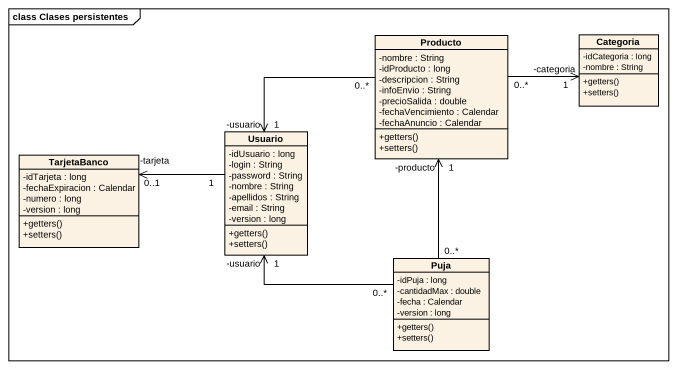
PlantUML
@startuml
mainframe class Clases persistentes
hide circle
hide empty members
skinparam classAttributeIconSize 0
class Producto {
  -nombre : String
  -idProducto : long
  -descripcion : String
  -infoEnvio : String
  -precioSalida : double
  -fechaVencimiento : Calendar
  -fechaAnuncio : Calendar
  +getters()
  +setters()
}
class Categoria {
  -idCategoria : long
  -nombre : String
  +getters()
  +setters()
}
class Usuario {
  -idUsuario : long
  -login : String
  -password : String
  -nombre : String
  -apellidos : String
  -email : String
  -version : long
  +getters()
  +setters()
}
class TarjetaBanco {
  -idTarjeta : long
  -fechaExpiracion : Calendar
  -numero : long
  -version : long
  +getters()
  +setters()
}
class Puja {
  -idPuja : long
  -cantidadMax : double
  -fecha : Calendar
  -version : long
  +getters()
  +setters()
}
Producto "0..*" -right-> "1\n-categoria" Categoria
Producto "0..*" -left-> "1\n-usuario" Usuario
Usuario "1\n-tarjeta" -left-> "0..1" TarjetaBanco
Puja "0..*" -up-> "1\n-producto" Producto
Puja "0..*" -up-> "1\n-usuario" Usuario
@enduml
